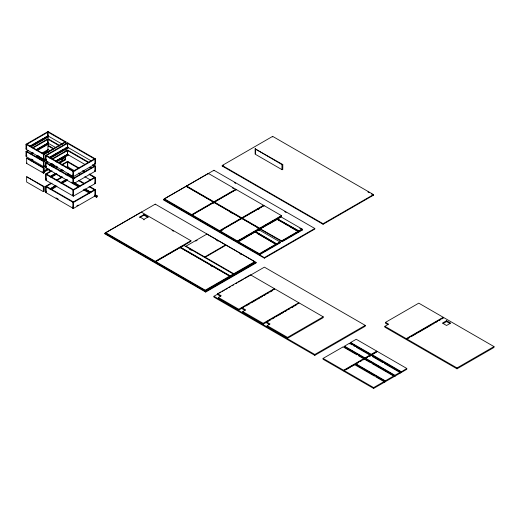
<?xml version="1.0" encoding="UTF-8"?>
<svg xmlns="http://www.w3.org/2000/svg" width="520" height="520" viewBox="0 0 520 520"><rect width="100%" height="100%" fill="white"/><g stroke="black" fill="none" stroke-linecap="round" stroke-linejoin="round"><path stroke-width="0.78" d="M343.148 347.132L343.363 346.729L323.076 358.41L323.076 359.268L343.623 371.124L343.623 370.266L323.076 358.41M354.471 364.793L354.692 364.39L344.032 370.507L344.032 371.365L373.633 388.453L406.783 369.31L406.783 368.453L377.188 351.364L371.813 354.471L401.407 371.793C402.149 372.431 399.152 373.653 400.114 372.307L395.168 375.161C395.896 375.719 393.126 377.299 393.841 375.921L385.535 380.718C386.341 381.349 383.363 382.941 384.267 381.472L373.633 387.595L344.032 370.507M369.057 356.441L376.772 351.988L376.772 351.13L371.397 354.231C372.275 354.796 369.096 356.571 370.13 354.978L365.157 357.832C365.918 358.54 363.058 359.944 363.838 358.599L343.623 370.266M349.427 343.466L349.603 343.129L344.526 346.203L365.209 358.053M355.732 364.611L355.94 363.636L364.247 358.839C363.389 360.256 366.347 358.748 365.573 358.072L370.565 355.225L370.312 355.934M370.103 355.212L356.382 347.328M344.409 346.95L344.669 346.19M349.531 343.85L350.961 342.992L350.857 342.368L356.226 339.268L376.772 351.13M355.94 364.351L385.535 381.44M370.487 355.947L371.865 355.147L371.865 354.685M395.168 375.875L365.573 358.787M45.357 158.867L43.979 159.66L26 149.279L26 144.267L48.035 131.547L66.014 141.928L66.014 144.079M62.471 144.274L47.782 135.798L47.782 131.976L48.529 131.833M26.995 144.267L48.035 132.119L48.035 135.941L29.796 146.465M26.494 148.662L26.247 148.226L26.741 147.94M30.251 145.919L42.874 138.632M44.278 137.82L48.529 135.655L48.035 135.655M43.732 158.035L43.485 159.374L43.485 154.362L44.226 154.219L26.741 144.125L26.494 149.565L26.741 148.226L26.247 148.226M26.247 148.805L26.741 148.519M30.251 146.49L48.035 136.513L30.498 146.633M31.2 146.848L48.035 137.131L48.282 135.512M48.035 136.227L48.529 136.227L48.529 136.845L47.782 136.988L47.782 136.37M45.357 166.075L43.979 166.868L26 156.488L26 151.476L28.067 150.28M32.195 147.894L48.035 138.756L59.404 145.321M56.18 147.849L47.782 143L47.782 139.185L48.529 139.042M26.995 151.476L28.392 150.663M33.306 147.829L48.035 139.328L48.035 143.143L36.108 150.026M26.494 155.863L26.247 155.435L26.741 155.149M36.562 149.481L47.08 143.41M47.782 143L48.529 142.857L48.035 142.857M43.979 166.296L43.485 166.582L43.485 161.571L44.226 161.428L26.741 151.333L26.494 156.774L26.741 155.435L26.247 155.435M29.796 153.673L31.902 152.458M26.247 156.006L26.741 155.72M30.251 153.699L31.655 152.887M36.562 150.053L47.782 143.578L48.529 144.053L47.782 144.196L47.782 143.578M37.512 150.41L48.035 144.339L48.282 142.714M30.498 153.842L32.604 152.626M36.809 150.196L48.035 143.722M48.035 143.429L48.529 143.429L48.529 144.053M31.2 154.056L33.306 152.841M44.057 172.263L44.057 172.881L43.316 173.024L26.657 163.41L26.657 158.113L44.057 167.869L44.057 171.691M50.005 150.826L47.944 149.637L47.944 145.821L48.691 145.678L53.547 148.48M30.173 159.9L31.577 159.088M35.796 156.656L37.902 155.441M42.12 153.004L48.445 149.351M48.691 149.494L48.191 149.494M30.888 160.349L32.253 159.555M36.367 157.183L38.422 156M42.53 153.627L47.327 150.859L48.685 151.645M26.904 162.981L26.657 163.41M30.888 160.921L32.942 159.731M36.367 157.755L37.733 156.969M43.218 153.803L47.327 151.43L48.685 152.217M43.979 154.076L65.02 141.928M65.514 141.642L65.266 142.071L47.782 131.976M26 144.267L43.979 154.648L66.014 141.928M45.468 155.506L67.502 142.785L95.401 158.899L95.401 163.91L73.372 176.631L45.468 160.517L45.468 155.506L73.372 171.619L95.401 158.899M46.462 155.506L67.502 143.358L67.502 147.18L49.264 157.709M94.906 163.287L94.906 158.613L94.659 159.042L67.255 143.215L67.996 143.072M43.732 158.613L43.979 158.756M46.215 160.043L45.715 160.043L45.968 159.328M49.718 157.157L57.434 152.704M58.838 151.892L63.745 149.058M65.15 148.252L67.996 146.894M46.215 159.471L45.715 159.471M49.718 157.729L67.502 147.751L49.966 157.872M49.966 158.496L67.502 148.369L67.75 143.215M43.979 161.285L45.383 160.472M67.502 147.466L67.996 147.466L67.996 148.083L67.255 148.226L67.255 147.609M26 151.476L43.979 161.857L46.735 160.264M78.397 186.83L45.468 167.726L45.468 162.715L47.535 161.525M52.351 158.743L67.502 149.994L89.388 162.63M46.462 162.715L47.866 161.902M52.072 159.477L67.502 150.566L67.502 154.388L55.582 161.272M88.335 162.597L67.255 150.423L67.996 150.28M43.732 165.243L43.979 165.386M43.732 165.815L43.979 165.958M43.563 190.879L44.057 190.879L44.057 191.497L43.316 191.639L26.657 182.026L26.657 176.728L44.057 186.485L44.057 190.307L43.563 190.307M26.657 158.113L43.316 168.012L44.057 167.869M46.215 167.252L45.715 167.252L45.968 166.536M49.718 164.365L51.123 163.553M56.03 160.719L67.75 154.245M46.215 166.68L45.715 166.68M49.966 164.508L51.37 163.696M49.718 164.938L51.825 163.722M56.03 161.298L67.255 154.817L67.996 155.292L67.255 155.435L67.255 154.817M56.277 162.058L67.502 155.578L67.75 150.423M49.966 165.081L52.072 163.865M56.277 161.441L67.502 154.96M67.502 154.674L67.996 154.674L67.996 155.292M49.966 165.704L52.773 164.079M43.81 170.976L47.925 168.603M52.032 166.231L54.087 165.042M58.195 162.669L62.992 159.9L62.992 160.472L60.268 158.899M65.351 159.113L65.351 156.059M48.73 168.994L43.563 171.691M52.949 166.562L54.353 165.75M59.273 162.91L65.598 159.256L65.598 159.828L59.273 163.482M49.432 169.162L43.563 172.263M52.949 167.135L55.055 165.912M89.388 173.992L95.401 177.463L95.401 183.43L73.372 196.15L45.468 180.044L45.468 174.077L50.98 170.898M55.796 168.109L57.174 167.317M61.991 164.535L67.502 161.356L79.034 168.012M46.462 174.077L52.072 170.833M55.582 168.811L57.681 167.596M61.893 165.165L67.502 161.928L67.502 166.699L66.099 167.511M78.494 168.279L67.255 161.785L67.996 161.642M46.215 179.562L45.715 179.562L45.968 178.847M50.42 176.274L55.328 173.44M60.242 170.606L61.639 169.8M46.215 178.99L45.715 178.99M50.668 176.417L55.582 173.583M59.787 171.151L61.893 169.942M50.42 176.846L56.03 173.608M60.242 171.178L62.341 169.962M67.502 166.985L67.996 166.985L67.996 167.609L67.255 167.128L67.502 167.895L67.75 166.842M50.668 176.989L56.277 173.752M60.489 171.321L62.589 170.105M46.215 180.186L46.215 173.933L73.619 189.755L72.871 189.897L72.871 195.864L73.619 195.722L73.372 194.955M51.37 177.209L56.979 173.966M61.191 171.535L63.291 170.326M67.996 167.609L67.75 167.128M26.657 176.728L43.316 186.628L44.057 186.485M89.388 186.303L95.401 189.781L95.401 195.748L73.372 208.462L45.468 192.355L45.468 186.388L50.98 183.209M56.485 180.031L61.991 176.852M66.125 174.467L67.502 173.667L74.9 177.938M46.462 186.388L52.072 183.15M56.979 180.317L62.589 177.08M66.099 175.052L67.502 174.239L67.502 175.832M67.996 173.953L67.255 174.096L74.282 178.159M73.372 171.041L94.413 158.899M73.372 175.149L72.871 175.149L73.619 175.006M46.215 191.88L45.715 191.88L45.968 191.165M50.42 188.591L55.328 185.757M60.944 182.514L65.852 179.68M46.215 191.308L45.715 191.308M49.966 189.137L55.582 185.9M61.191 182.656L66.099 179.822M50.42 189.163L56.03 185.926M60.944 183.086L66.553 179.849M73.372 176.053L72.871 176.339L72.871 171.327L73.619 171.184L46.215 155.363L45.968 160.803M50.668 189.306L56.277 186.069M61.191 183.235L67.502 179.589M46.215 192.498L46.215 186.244L73.619 202.066L72.871 202.208L72.871 208.175L72.871 206.986L73.372 206.7M51.37 189.52L56.979 186.284M61.893 183.45L67.502 180.206M73.372 178.25L94.413 166.101M73.372 178.822L95.401 166.101L95.401 171.113L73.372 183.833L73.372 178.822L45.468 162.715M73.372 182.358L72.871 182.358L73.619 182.214M94.906 170.495L94.906 165.815L94.659 166.244L92.547 165.029M72.871 182.93L73.372 182.93M73.125 183.072L73.372 182.644M71.513 182.189L73.619 183.404L72.871 183.547L72.871 178.536L73.619 178.393L46.215 162.572L45.968 167.726M73.372 189.612L94.413 177.463M45.468 174.077L73.372 190.183L95.401 177.463M73.372 194.669L72.871 194.669L72.871 195.24L73.372 195.24M94.906 182.812L94.906 177.177L94.659 177.606L89.037 174.363M73.125 195.383L73.619 195.097M95.153 182.663L94.906 183.43L94.413 183.43M73.372 201.922L94.413 189.781M45.468 186.388L73.372 202.501L95.401 189.781M94.906 195.124L94.906 189.494L94.659 189.924L89.037 186.674M76.876 205.868L78.28 205.056M95.088 195.611L96.48 196.411L97.305 195.936L97.305 196.794L96.48 197.269L94.393 196.066M105.651 232.687L141.323 212.089L190.931 240.728L190.931 241.3L155.259 261.898L105.651 233.259L105.651 232.687L155.259 261.326L190.931 240.728M164.352 198.796L186.134 186.225L213.538 202.046L213.538 202.618L191.756 215.196L164.352 199.375L164.352 198.796L191.756 214.624L213.538 202.046M213.252 201.975L186.55 186.556L186.55 185.984L208.332 173.407L235.736 189.228L235.736 189.8L213.954 202.378M104.826 233.259L155.259 204.145L256.113 262.373L256.113 262.945L205.686 292.065L104.826 233.831L104.826 233.259L205.686 291.493L256.113 262.373M163.52 199.375L213.954 170.255L314.808 228.488L314.808 229.06L264.381 258.173L163.52 199.947L163.52 199.375L264.381 257.601L314.808 228.488M222.222 165.484L272.649 136.37L373.51 194.597L373.51 195.169L323.076 224.289L222.222 166.055L222.222 165.484L323.076 223.717L373.51 194.597M222.222 166.055L223.619 165.25M282.295 168.935L282.796 168.935L282.796 169.553L282.048 169.696L255.138 154.16L255.138 148.863L282.796 164.541L282.796 168.363L282.295 168.363M139.841 216.957L143.969 214.572L148.102 216.957L143.969 219.349L139.841 216.957L139.841 217.536L143.969 215.144L148.102 217.536M255.392 153.732L255.392 148.72M186.55 185.984L213.954 201.806L235.736 189.228M192.166 214.858L213.954 202.286L241.358 218.108L241.358 218.68L219.577 231.257L192.166 215.436L192.166 214.858L219.577 230.685L241.358 218.108M214.364 202.046L236.151 189.469L263.556 205.29L263.556 205.862L241.774 218.439L214.364 202.618L214.364 202.046L241.774 217.867L263.556 205.29M212.55 203.665L213.954 202.858L213.954 201.806M255.138 148.863L282.048 164.684L282.796 164.541M155.669 261.567L180.141 247.436L229.743 276.075L229.743 276.647L205.27 290.771L155.669 262.139L155.669 261.567L205.27 290.199L229.743 276.075M180.55 247.195L230.159 275.834L233.383 273.975L233.383 274.547L230.159 276.406L180.55 247.767L180.55 247.195L183.775 245.336L233.792 274.307L254.67 262.256L254.67 261.683L226.025 245.147L204.737 257.53L204.737 256.958L225.608 244.907L225.608 245.479M186.011 246.721L186.011 246.149L206.882 234.097L225.608 244.907M195.754 241.098L197.145 240.292M219.986 230.919L241.774 218.342L259.259 228.436L259.259 229.014L237.471 241.586L219.986 231.491L219.986 230.919L237.471 241.014L259.259 228.436M242.183 218.108L263.965 205.53L281.45 215.625L281.45 216.197L259.668 228.774L242.183 218.68L242.183 218.108L259.668 228.202L281.45 215.625M219.986 231.491L222.8 229.873M258.349 209.346L259.753 208.533M280.131 242.021L276.575 243.783L255.535 231.634L276.575 244.069L280.377 242.164L280.377 242.736L259.916 254.547L237.887 241.826L237.887 241.254L254.547 231.634L254.794 232.069L254.547 231.634M258.843 229.73L255.041 231.634L258.349 229.444L279.883 241.878M299.019 231.114L299.267 231.543L299.019 231.114L302.575 229.346L302.575 229.918L282.113 241.735L260.084 229.014L260.084 228.436L276.744 218.822L276.991 219.252L276.744 218.822M281.041 216.911L277.238 218.822L280.547 216.625L302.328 229.203M237.887 241.254L255.041 231.634M255.041 231.348L258.596 229.587M260.084 228.436L277.238 218.822M277.238 218.536L280.793 216.769M238.134 241.397L255.041 231.927L276.081 244.355M260.332 228.586L277.238 219.108L298.279 231.543L289.861 226.681M239.077 241.43L255.041 231.927M255.535 231.927L258.843 230.016M260.332 228.872L277.238 219.394L282.146 222.228M302.081 229.06L298.772 230.971L277.732 219.108L279.058 218.342M238.134 241.683L259.422 253.689L276.081 244.069M260.579 229.014L281.619 240.87L298.279 231.257M259.422 253.689L259.668 254.118L276.328 244.212L276.575 244.641L276.328 244.212M281.619 240.87L281.866 241.3L298.526 231.4L298.772 231.829L298.526 231.4M259.668 254.118L276.575 244.355M276.575 244.641L277.069 244.355L276.822 243.925L280.377 242.164M281.866 241.3L298.772 231.543M299.019 231.4L302.575 229.346M298.772 231.829L299.267 231.543M205.147 257.771L205.147 257.199L233.792 273.735L254.67 261.683M220.669 296.322L217.672 294.593L217.672 293.735L250.452 274.807L274.423 288.652L274.423 289.51M244.77 278.473L264.381 267.15L365.241 325.377L365.241 326.235L314.808 355.355L213.954 297.122L213.954 296.264L218.153 293.839M219.557 293.026L220.955 292.221M222.358 291.408L224.458 290.199M225.862 289.387L227.26 288.581M228.664 287.768L230.763 286.559M232.161 285.747L233.565 284.94M235.664 283.725L237.068 282.919M238.466 282.106L243.367 279.279M243.653 307.275L238.752 310.102L218.374 298.337L218.374 297.479L221.267 295.808L217.672 293.735M218.374 297.479L238.752 309.244L274.423 288.652M245.056 310.401L242.06 308.672L242.06 307.814L274.839 288.886L298.812 302.731L298.812 303.589M245.745 306.065L249.945 303.641M251.342 302.835L256.243 300.007M257.641 299.202L259.74 297.993M261.137 297.18L262.535 296.374M263.933 295.568L266.032 294.353M267.43 293.547L268.834 292.74M270.231 291.935L272.331 290.719M270.836 319.742L263.139 324.188L242.762 312.423L242.762 311.558L245.655 309.887L242.06 307.814M242.762 311.558L263.139 323.323L298.812 302.731M266.448 321.893L299.228 302.971L323.2 316.81L323.2 317.668L287.528 338.267L267.15 326.502L267.15 325.644L270.043 323.973L266.448 321.893L266.448 322.751L269.445 324.48M272.233 318.936L274.333 317.726M275.73 316.914L277.127 316.108M278.531 315.302L280.631 314.087M282.029 313.281L283.426 312.475M284.824 311.668L286.923 310.453M288.32 309.647L289.718 308.841M291.817 307.625L293.221 306.82M294.619 306.014L296.017 305.208M267.15 325.644L287.528 337.409L323.2 316.81M213.954 296.264L314.808 354.49L365.241 325.377M387.972 324.662L385.496 323.232L385.496 322.374L418.769 303.16L443.241 317.291L443.241 318.149L441.844 318.955M443.241 317.291L406.244 338.65L406.244 339.508L384.872 327.171L384.872 326.307L388.596 324.161L385.496 322.374M345.676 369.941L350.474 367.172M351.845 366.379L358.703 362.421M360.068 361.628L361.439 360.841M362.81 360.048L367.685 357.234M406.66 338.884L443.651 317.525L494 346.593L494 347.451L457.002 368.81L406.66 339.742L406.66 338.884L457.002 367.952L494 346.593M408.337 338.299L409.734 337.493M411.132 336.687L416.019 333.866M417.411 333.06L431.373 325M432.77 324.194L434.168 323.388M435.565 322.582L437.658 321.373M439.049 320.567L440.447 319.761M446.557 320.717L442.423 323.102L446.557 325.494L450.691 323.102L446.557 320.717L446.557 321.575L443.112 323.564M406.783 368.453L401.459 371.774M371.456 354.445L350.831 342.622M365.625 358.287L395.142 375.407M367.906 191.939L369.304 192.744M371.404 193.96L373.51 195.169M234.267 182.559L235.664 183.365M284.694 211.672L286.091 212.478M232.225 187.772L233.63 188.584M299.819 228.326L302.575 229.918M277.732 219.108L298.772 230.971M283.55 223.041L288.457 225.875M446.557 321.575L450.001 323.564M281.866 241.014L282.113 241.735M230.113 212.186L231.517 212.999M257.159 227.799L259.259 229.014M259.721 230.808L258.349 230.016L258.349 229.444M257.147 233.422L275.379 243.952M259.668 253.832L259.916 254.547M384.872 326.307L406.244 338.65M67.255 147.037L91.143 160.829M95.153 163.144L94.906 163.91M48.035 136.559L48.529 136.845M67.502 147.797L67.996 148.083M94.906 163.625L95.401 163.91M92.833 164.626L95.401 166.101M47.782 139.185L59.677 146.048M216.593 240.272L217.978 241.072M239.993 253.786L241.391 254.592M253.273 261.45L254.67 262.256M67.255 154.245L84.819 164.385M89.739 167.225L91.143 168.038M95.153 170.352L94.906 171.113M94.906 170.827L95.401 171.113M47.944 145.821L53.436 148.993M62.355 157.957L65.098 159.542L65.098 156.488M83.174 170.404L85.248 171.6M82.713 170.709L84.819 171.925M60.95 158.724L62.992 159.9M74.984 171.022L67.255 166.556L67.75 166.556L67.75 161.785M78.494 173.05L80.607 174.265M84.819 176.703L90.441 179.946M94.906 183.144L95.401 183.43M172.068 230.412L173.466 231.218M73.372 175.435L72.871 175.721L73.372 175.721M46.462 160.517L46.215 160.66M56.05 166.055L57.454 166.868M38.272 156.084L45.767 160.407M51.896 163.95L53.937 165.126M79.034 180.33L84.559 183.514M44.694 161.031L37.2 156.702L37.2 157.274L44.694 161.603M50.824 164.567L52.864 165.75L52.864 166.322L50.824 165.139M78.494 180.589L84.117 183.833M186.011 246.149L204.737 256.958M74.353 182.683L79.918 185.9M85.481 189.111L91.046 192.322M95.219 194.733L97.305 195.936M189.364 249.132L191.464 250.347M74.282 182.93L79.905 186.173M84.819 189.014L90.441 192.257M95.153 194.981L94.906 195.748L94.413 195.748M350.857 343.083L371.397 354.946M371.813 355.186L401.407 372.275M94.906 195.455L95.401 195.748M73.528 183.164L79.092 186.375M84.656 189.586L90.22 192.797M401.2 372.535L371.605 355.446M83.265 189.644L89.525 193.258M349.531 343.369L352.274 344.955M353.639 345.741L355.01 346.535M372.554 356.662L382.876 362.622M384.254 363.422L400.088 372.56M47.944 169.448L51.376 171.431M56.18 174.2L62.355 177.769M210.88 265.752L212.277 266.565M42.003 171.697L44.057 172.881M344.611 346.691L365.157 358.553M365.281 358.956L394.959 376.135L365.365 358.911M343.974 347.373L356.987 354.881M358.358 355.674L363.838 358.839M364.247 359.073L370.442 362.654M371.82 363.447L393.841 376.162M355.94 363.87L385.535 380.959M355.732 364.468L385.249 381.745M354.614 364.637L374.575 376.162M375.954 376.954L383.526 381.322M73.372 207.272L72.871 207.558L73.372 207.558M56.05 197.893L58.162 199.108M457.002 367.952L457.002 368.81M373.633 387.595L373.633 388.453M371.111 355.115L350.649 343.35M323.076 223.717L323.076 224.289M314.808 354.49L314.808 355.355M287.528 337.409L287.528 338.267M282.548 164.684L282.548 168.506M282.548 169.078L282.548 169.696M282.295 164.541L282.295 169.553M282.048 164.684L282.048 169.696M280.547 216.625L280.547 217.197M272.649 136.37L272.649 136.942M264.381 257.601L264.381 258.173M263.965 205.53L263.965 206.102M263.139 323.323L263.139 324.188M259.668 228.202L259.668 228.774M241.774 217.867L241.774 218.92M238.752 309.244L238.752 310.102M237.471 241.014L237.471 241.586M236.151 189.469L236.151 190.041M233.792 273.735L233.792 274.307M230.159 275.834L230.159 276.406M226.025 245.147L226.025 245.719M219.577 230.685L219.577 231.257M213.954 170.255L213.954 170.827M208.332 173.407L208.332 173.979M206.882 234.097L206.882 234.669M205.686 291.493L205.686 292.065M205.27 290.199L205.27 290.771M191.756 214.624L191.756 215.196M183.775 245.336L183.775 245.908M180.141 247.436L180.141 248.008M155.259 204.145L155.259 204.718M155.259 261.326L155.259 261.898M143.969 214.572L143.969 215.144M143.969 219.349L143.969 219.921M141.323 212.089L141.323 212.667M96.48 196.411L96.48 197.269M73.372 171.619L73.372 176.631M73.372 190.183L73.372 196.15M73.372 202.501L73.372 208.462M73.125 175.006L73.125 176.196M73.125 182.214L73.125 183.404M67.75 147.609L67.75 148.226M67.75 154.817L67.75 155.435M66.014 149.136L66.014 151.281M48.282 136.37L48.282 136.988M48.282 143.578L48.282 144.196M47.327 150.859L47.327 151.43M43.979 154.648L43.979 159.66M43.979 161.857L43.979 166.868M43.732 165.529L43.732 166.101M43.81 168.012L43.81 173.024M43.81 186.628L43.81 190.45M43.81 191.022L43.81 191.639M43.563 167.869L43.563 172.881M43.563 186.485L43.563 191.497M43.316 168.012L43.316 173.024M43.316 186.628L43.316 191.639M364.949 358.67L344.325 346.86L364.949 358.67"/></g></svg>
